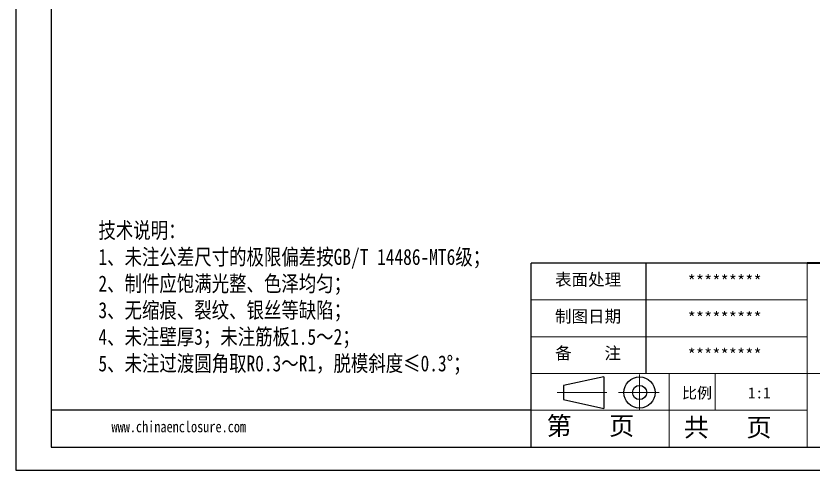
# Model space of a CAD drawing. Header units: inches. Extents: x 725 to 5279, y 573 to 1304.
# Drawn here: x 5042.9 to 5180.9, y 573 to 651.6 of the extents above; entities that cross this region are included whole.
import ezdxf

# ---------------------------------------------------------------- set-up
doc = ezdxf.new("R2010")
doc.units = ezdxf.units.IN
doc.linetypes.add('CENTER2', pattern=[28.575, 19.05, -3.175, 3.175, -3.175])
doc.layers.add('文字', color=81, linetype='Continuous')
for name, color, linetype, lineweight in [('粗实线', 7, 'Continuous', 30), ('细实线', 3, 'Continuous', 9), ('细点划线', 2, 'CENTER2', 9)]:
    doc.layers.add(name, color=color, linetype=linetype, lineweight=lineweight)
doc.styles.get("Standard").update_dxf_attribs({"font": 'txt', "bigfont": 'gbcbig.shx'})
doc.styles.add('宋体', font='', dxfattribs={"width": 0.8, "height": 3.5})
doc.styles.get('宋体').set_extended_font_data('SimSun')

msp = doc.modelspace()

# ---------------------------------------------------------------- linework, layer by layer
for p, q in [((5042.917, 740.203), (5042.917, 572.957)), ((5049.038, 736.221), (5049.038, 576.939)), ((5042.917, 650.386), (5042.917, 572.957)), ((5179.9, 608.795), (5132.115, 608.795)), ((5132.115, 576.939), (5132.115, 608.795)), ((5152.026, 589.681), (5152.026, 608.795)), ((5132.115, 583.31), (5049.038, 583.31)), ((5049.038, 576.939), (5275.47, 576.939)), ((5042.917, 572.957), (5279.452, 572.957)), ((5042.917, 572.957), (5152.424, 572.957))]:
    msp.add_line(p, q)
at = {"layer": '粗实线', "color": 7, "lineweight": 40}
msp.add_line((5275.47, 608.795), (5179.9, 608.795), dxfattribs=at)
at = {"layer": '粗实线', "color": 7}
for p, q in [((5144.708, 589.085), (5137.746, 587.61)), ((5144.708, 589.085), (5144.708, 583.629)), ((5137.746, 587.61), (5137.746, 585.148)), ((5137.746, 585.148), (5144.708, 583.629))]:
    msp.add_line(p, q, dxfattribs=at)
for radius in [2.707, 1.231]:
    msp.add_circle((5150.903, 586.379), radius, dxfattribs=at)
at = {"layer": '细实线', "color": 7}
for p, q in [((5179.9, 608.795), (5179.9, 576.939)), ((5179.9, 602.424), (5132.115, 602.424)), ((5179.9, 596.053), (5132.115, 596.053)), ((5275.47, 589.681), (5132.115, 589.681)), ((5156.008, 589.681), (5156.008, 576.939)), ((5163.972, 589.681), (5163.972, 583.31)), ((5179.9, 583.31), (5132.115, 583.31))]:
    msp.add_line(p, q, dxfattribs=at)
at = {"layer": '细点划线', "color": 7}
for p, q in [((5150.903, 589.494), (5150.903, 583.31)), ((5136.636, 586.379), (5145.241, 586.379)), ((5147.284, 586.379), (5154.279, 586.379))]:
    msp.add_line(p, q, dxfattribs=at)

# ---------------------------------------------------------------- texts
at = {"char_height": 2.09531, "width": 1190.86932, "attachment_point": 1}
for s, insert in [('{\\fSimHei|b0|i0|c134|p49;表面处理}', (5136.271, 606.987)), ('{\\fSimHei|b0|i0|c134|p49;*********}', (5159.22, 606.718)), ('{\\fSimHei|b0|i0|c134|p49;制图日期}', (5136.271, 600.616)), ('{\\fSimHei|b0|i0|c134|p49;*********}', (5159.22, 600.346)), ('{\\fSimHei|b0|i0|c134|p49;备    注}', (5136.271, 594.245)), ('{\\fSimHei|b0|i0|c134|p49;*********}', (5159.22, 593.975))]:
    msp.add_mtext(s, dxfattribs=dict(at, insert=insert))
at = {"layer": '文字', "color": 0, "attachment_point": 1, "style": '宋体'}
for s, insert, char_height, width in [('{\\H1.111x;技术说明：\\P1、未注公差尺寸的极限偏差按GB/T 14486-MT6级；\\P2、制件应饱满光整、色泽均匀；\\P3、无缩痕、裂纹、银丝等缺陷；\\P4、未注壁厚3；未注筋板1.5～2；\\P5、未注过渡圆角取R0.3～R1，脱模斜度≤0.3%%D；}', (5057.198, 615.856), 2.48879, 90.65001), ('www.chinaenclosure.com', (5059.461, 581.446), 1.94679, 34.20315)]:
    msp.add_mtext(s, dxfattribs=dict(at, insert=insert, char_height=char_height, width=width))
at = {"layer": '细实线', "color": 7, "attachment_point": 1}
for s, insert, char_height, width in [('{\\fSimSun|b0|i0|c134|p54;比例}', (5158.238, 587.268), 1.91139, 8.3904), ('{\\fSimSun|b0|i0|c134|p54;1:1}', (5169.686, 587.268), 1.91139, 8.3904), ('{\\fSimSun|b0|i0|c134|p54;第   页}', (5134.796, 582.215), 3.18565, 23.89236), ('{\\fSimSun|b0|i0|c134|p54; 共   页}', (5156.398, 581.944), 3.18565, 23.89236)]:
    msp.add_mtext(s, dxfattribs=dict(at, insert=insert, char_height=char_height, width=width))

doc.saveas('drawing.dxf')
